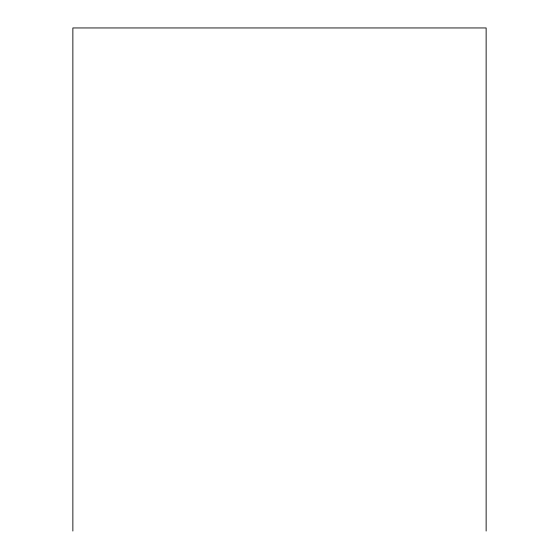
<?xml version="1.0" encoding="UTF-8"?>
<svg xmlns="http://www.w3.org/2000/svg" width="559" height="559" viewBox="0 0 559 559"><rect width="100%" height="100%" fill="white"/><g stroke="black" fill="none" stroke-linecap="round" stroke-linejoin="round"><path stroke-width="0.84" d="M486.134 531.05L486.134 27.95L72.866 27.95L72.866 531.05"/></g></svg>
